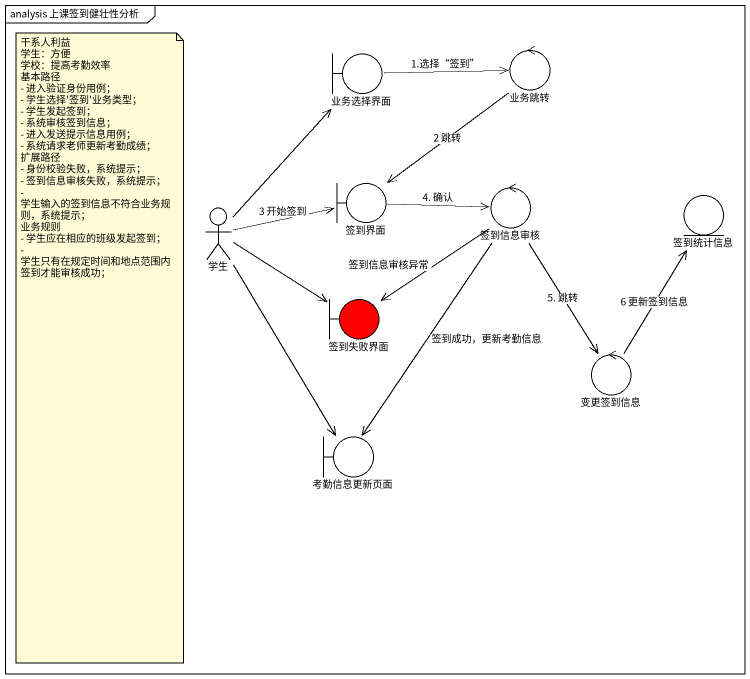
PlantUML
@startuml
mainframe analysis 上课签到健壮性分析
boundary 业务选择界面
control 业务跳转
actor 学生
boundary 签到界面
control 签到信息审核
entity 签到统计信息
boundary 签到失败界面 #FF0000
control 变更签到信息
boundary 考勤信息更新页面
业务选择界面 -right-> 业务跳转 : 1.选择“签到”
业务跳转 --> 签到界面 : 2 跳转
学生 -up-> 业务选择界面
学生 -right-> 签到界面 : 3 开始签到
学生 -right-> 签到失败界面
学生 --> 考勤信息更新页面
签到界面 -right-> 签到信息审核 : 4. 确认
签到信息审核 --> 签到失败界面 : 签到信息审核异常
签到信息审核 --> 变更签到信息 : 5. 跳转
签到信息审核 --> 考勤信息更新页面 : 签到成功，更新考勤信息
变更签到信息 -up-> 签到统计信息 : 6 更新签到信息
note as N1
  干系人利益
  学生：方便
  学校：提高考勤效率
  基本路径
  - 进入验证身份用例；
  - 学生选择'签到'业务类型；
  - 学生发起签到；
  - 系统审核签到信息；
  - 进入发送提示信息用例；
  - 系统请求老师更新考勤成绩；
  扩展路径
  - 身份校验失败，系统提示；
  - 签到信息审核失败，系统提示；
  - 学生输入的签到信息不符合业务规则，系统提示；
  业务规则
  - 学生应在相应的班级发起签到；
  - 学生只有在规定时间和地点范围内签到才能审核成功；
end note
@enduml
